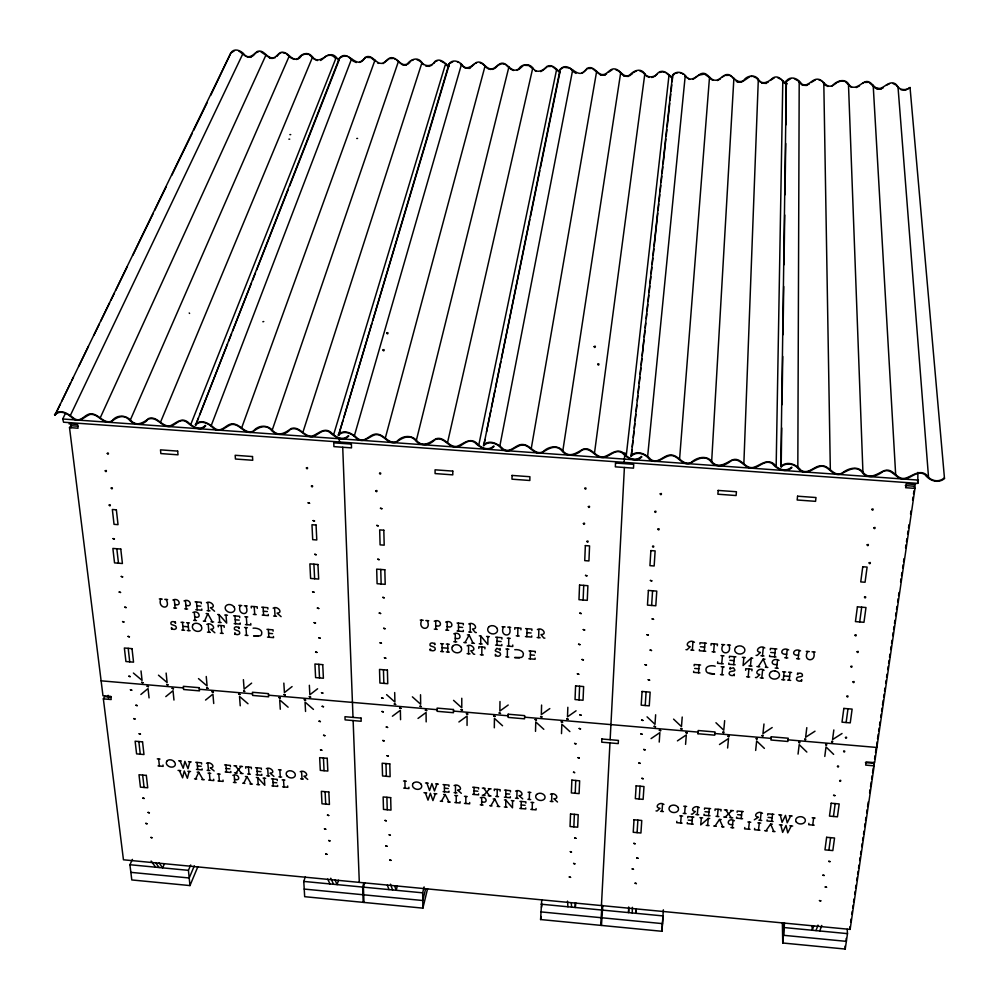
<?xml version="1.0" encoding="UTF-8"?>
<svg xmlns="http://www.w3.org/2000/svg" width="999" height="999" viewBox="0 0 999 999"><rect width="100%" height="100%" fill="white"/><g stroke="black" fill="none" stroke-linecap="round" stroke-linejoin="round"><path stroke-width="1.5" d="M461.775 698.264L461.775 707.791L453.546 700.349M463.311 630.344L463.311 631.493L457.08 630.993M463.311 624.912L463.311 623.551L457.067 623.039M465.821 803.496L465.834 796.453M467.057 725.436L467.082 716.021L458.903 721.977M468.568 653.758L468.593 645.928M469.667 802.522L469.667 803.845L464.435 803.371M470.192 632.055L470.204 624.113M474.001 794.455L474.038 787.362M797.826 467.619L799.2 81.531M478.808 648.326L478.821 646.753L484.915 647.265L484.902 648.826M478.571 793.843L478.558 794.867L472.664 794.342M478.596 788.985L478.608 787.774L472.689 787.237M480.706 643.868L480.756 635.976L479.295 635.851M481.805 654.845L481.855 647.015M481.643 804.944L481.693 797.889M487.912 636.563L487.837 644.555L480.756 635.976M494.318 727.796L494.43 718.381L502.547 725.749M495.392 655.981L495.417 654.345L495.904 655.506C497.552 657.18 501.91 655.856 500.212 653.221A2.398 1.961 13.1 0 0 498.888 652.322L495.904 651.298A1.798 1.474 13.1 0 1 495.254 650.386L496.84 648.314L500.112 649.725M494.318 790.596L494.33 789.173L500.149 789.697L500.124 791.121M496.978 645.217L497.077 637.325M497.14 796.54L497.24 789.435M500.112 650.087L500.137 648.538M499.987 701.51L499.862 711.051L508.216 705.019M501.823 644.467L501.798 645.616L495.566 645.104M501.898 639.06L501.91 637.712L495.654 637.2M503.583 626.81C498.726 636.8 513.636 638.349 509.24 627.272M780.843 466.408L786.338 80.882C790.958 75.262 798.426 78.734 801.585 83.879C808.016 87.974 811.625 78.671 817.731 79.171C823.688 79.321 825.811 89.011 832.604 85.452C836.787 80.657 845.604 77.66 849.138 84.952C854.133 90.734 860.077 84.341 864.684 81.918C871.665 79.208 873.276 89.51 879.769 88.524C885.251 87.125 890.409 79.346 896.415 84.653C898.725 90.647 906.455 90.659 910.039 87.512L944.492 478.496C938.086 484.14 929.307 480.556 924.849 474.525C916.682 469.518 910.651 479.595 902.746 478.983C895.229 478.396 891.595 467.52 882.954 471.54C876.96 476.373 866.558 479.77 861.563 471.565C855.019 464.897 846.965 471.253 840.584 474.138C831.967 476.86 828.933 465.109 820.691 466.308C813.586 467.495 806.892 475.974 799.437 470.017C795.579 464.011 786.7 461.738 781.181 466.858L780.843 466.408C787.249 460.439 796.303 464.36 800.986 470.279C808.965 475.149 814.56 464.91 822.327 465.734C829.907 466.046 833.441 477.047 841.957 473.214C848.051 468.119 858.74 465.034 863.835 473.301C870.316 479.87 878.096 473.139 884.44 470.579C893.181 467.632 896.165 479.42 904.345 478.421C911.65 477.047 918.843 468.706 926.473 474.825C930.069 480.944 938.723 482.817 944.192 478.046L944.492 478.496M781.181 466.858L781.717 427.984M782.055 404.67L782.729 356.468M783.029 334.702L783.716 286.501M784.015 264.735L784.715 214.985M785.002 194.78L785.714 143.469M785.976 124.813L786.338 80.882M507.305 656.955L507.417 649.113M505.756 797.327L505.869 790.221M505.719 807.117L505.831 800.074L504.445 799.937M508.641 646.166L508.766 638.261M512.762 645.017L512.737 646.503L507.18 646.041M510.352 796.715L510.327 797.739L504.408 797.202M510.427 791.857L510.452 790.634L504.52 790.109M514.772 629.308L514.81 627.709L520.979 628.209L520.941 629.807M776.173 466.083L782.804 80.707M512.599 800.686L512.475 807.816L505.831 800.074M517.732 635.926L517.882 627.959M516.858 798.338L517.007 791.233M521.141 808.528L521.291 801.473M526.86 636.675L527.035 628.721M525.736 807.916L525.711 808.953L519.805 808.416M525.849 803.096L525.874 801.897L519.955 801.36M530.269 658.865L530.457 651.023M531.743 635.913L531.718 637.075L525.437 636.563M531.88 630.469L531.905 629.108L525.611 628.596M529.295 799.45L529.47 792.344M535.114 658.116L535.089 659.265L528.858 658.741M535.252 652.759L535.289 651.41L529.045 650.898M532.192 809.527L532.367 802.472M535.514 731.368L535.764 721.94L543.818 729.32M538.648 637.637L538.848 629.67M536.101 808.553L536.063 809.877L530.806 809.402M541.595 705.057L541.321 714.597L549.825 708.566M628.683 906.967L628.533 912.599L628.808 909.565M541.046 904.195L663.086 915.921L661.925 931.293L540.596 919.542L541.758 899.687M551.61 801.473L551.835 794.367M632.23 912.961L632.404 907.329M561.5 733.616L561.838 724.175L569.867 731.58M567.844 707.292L567.494 716.845L576.073 710.801M743.855 463.773L758.316 79.47M624.113 462.35L624.937 452.909M636.088 909.09L635.913 913.311L636.313 908.753M573.851 826.86L574.363 814.347M575.224 793.268L575.749 780.469M579.045 699.912L579.607 686.226M583.129 600.024L583.728 585.377M601.435 905.569L609.964 742.881M610.139 739.71L624.4 467.495M600.661 925.361L601.972 905.456M601.46 925.436L602.772 905.531M711.663 461.488L733.89 78.234M637.087 832.654L637.886 820.129M639.235 799.013L640.059 786.201M645.229 705.506L646.103 691.808M651.635 605.456L652.572 590.771M655.644 714.772L654.994 724.337L647.052 716.857M661.925 931.293L663.361 909.827M659.215 742.082L659.877 732.617L651.073 738.598M662 811.45L662.512 804.32M682.217 717.032L681.48 726.61L673.576 719.13M679.57 459.203L709.527 77.01M676.822 821.328L676.71 822.664L682.067 823.151M692.319 650.162L692.944 642.17M685.564 744.367L686.313 734.902L677.422 740.871M680.656 823.026L681.218 815.946M693.706 671.228L693.606 672.364L699.962 672.889M694.13 665.834L694.243 664.497L700.611 665.009M684.627 813.486L685.202 806.355M699.462 649.575L699.362 650.736L705.756 651.261M699.899 644.105L700.012 642.732L706.43 643.256M698.513 672.777L699.163 664.897M687.324 822.602L687.237 823.638L693.256 824.175M687.724 817.769L687.824 816.558L693.855 817.095M704.307 651.136L704.969 643.144M697.926 733.741L698.189 730.519L715.009 731.955L714.722 735.177L697.926 733.716M691.895 824.05L692.482 816.97M711.026 645.229L711.163 643.631L717.469 644.143L717.319 645.741M697.302 814.635L697.901 807.504M713.636 651.885L714.322 643.88M701.348 817.769L700.724 824.937L708.266 818.393L709.69 818.518M704.058 814.21L703.958 815.246L710.014 815.783M704.482 809.327L704.595 808.104L710.651 808.653M717.707 661.825L717.569 663.311L723.264 663.786M723.164 644.617C717.519 654.869 732.742 656.043 728.958 645.079M721.753 663.661L722.464 655.719M707.629 825.474L708.266 818.393M708.641 815.659L709.278 808.528M721.977 674.7L722.677 666.82M714.997 810.476L715.122 809.04L721.078 809.577L720.941 811.013M728.87 663.086L728.758 664.248L735.152 664.772M729.37 657.654L729.495 656.306L735.901 656.83M724.662 720.641L723.776 730.232L715.946 722.739M730.007 669.03L730.144 667.457M717.444 816.445L718.106 809.315M733.703 664.647L734.452 656.705M734.178 675.724L734.327 674.075L733.703 675.162C731.792 676.523 727.597 674.575 729.57 672.152A2.448 1.998 3.5 0 1 731.006 671.465L734.153 670.928A1.836 1.498 3.4 0 0 734.914 670.129L733.516 667.794L730.044 668.656M727.622 748.014L728.521 738.536L719.48 744.517M743.868 657.467L743.094 665.509L751.223 658.066L752.734 658.191M745.629 670.304L745.778 668.718L752.06 669.243L751.897 670.816M647.589 456.918L685.227 75.787M732.317 827.734L733.004 820.641M748.139 676.872L748.925 668.98M750.436 666.008L751.223 658.066M736.625 817.145L736.513 818.181L742.582 818.73M737.112 812.262L737.237 811.051L743.318 811.588M741.208 818.606L741.932 811.463M744.767 827.509L744.63 828.845L750.024 829.332M762.449 655.881L763.273 647.864M761.787 678.009L762.599 670.117M755.669 750.436L756.655 740.958L764.397 748.401M748.601 829.195L749.337 822.115M769.68 655.294L769.555 656.455L775.998 656.98M770.254 649.812L770.404 648.438L776.86 648.963M763.985 724L762.961 733.591L772.19 727.534M754.682 828.408L754.545 829.744L759.939 830.231M774.537 656.867L775.399 648.851M758.516 830.107L759.277 823.014M630.881 455.731C637.15 449.55 646.091 454.046 650.886 459.577C658.703 464.46 663.885 454.233 671.415 455.02C679.008 455.307 682.767 466.171 691.208 462.45C697.065 456.993 707.479 454.632 712.612 462.525C718.993 468.931 726.485 462.599 732.554 459.79C741.221 456.98 744.492 468.531 752.647 467.594C759.677 466.058 766.533 457.929 774.013 463.986C777.734 469.742 786.225 472.165 791.595 467.182L791.92 467.619C785.639 473.476 776.985 469.318 772.402 463.686C764.41 458.666 758.79 468.718 751.123 468.156C743.593 467.607 739.735 456.843 731.181 460.751C725.411 465.946 715.296 468.631 710.252 460.801C703.833 454.308 696.041 460.239 689.934 463.386C681.38 465.984 678.071 454.458 669.854 455.594C663.024 456.93 656.668 465.209 649.362 459.315C645.391 453.671 636.65 450.836 631.243 456.181L672.527 75.137C676.46 70.042 684.09 72.315 686.788 77.485C691.995 82.005 696.628 75.849 700.961 73.689C707.479 71.254 709.415 79.982 715.109 80.282C720.866 80.557 723.838 72.115 730.119 75.15C734.115 77.86 738.061 84.328 743.706 80.357C747.289 75.087 755.931 74.051 759.015 80.395C763.323 85.427 769.455 81.169 773.076 77.785C779.42 74.376 782.342 82.093 787.237 83.841M631.243 456.181L631.917 449.987M632.255 446.89L632.941 440.696M633.279 437.612L633.953 431.418M634.29 428.321L634.79 423.676M635.127 420.591L635.801 414.398M636.138 411.301L636.825 405.119M637.325 400.474L637.837 395.829M638.174 392.732L638.848 386.551M639.185 383.454L639.86 377.26M640.197 374.163L640.871 367.982M641.208 364.885L641.882 358.691M642.22 355.607L643.918 340.122M644.255 337.038L644.929 330.844M645.267 327.747L645.766 323.102M646.278 318.469L646.79 313.823M647.127 310.726L647.802 304.545M648.139 301.448L648.813 295.254M649.15 292.158L649.825 285.976M650.162 282.879L650.836 276.686M651.173 273.589L651.847 267.407M652.185 264.31L652.871 258.117M653.209 255.032L653.883 248.838M654.22 245.742L657.767 213.249M658.104 210.152L658.778 203.971M659.115 200.874L659.79 194.68M660.127 191.583L660.801 185.402M661.138 182.305L661.813 176.111M662.15 173.014L662.837 166.833M663.174 163.736L665.871 138.973M666.208 135.889L666.882 129.695M667.22 126.598L669.755 103.397M670.092 100.3L670.766 94.106M671.103 91.009L671.778 84.828M672.127 81.731L672.802 75.537L674.612 73.938M760.301 820.329L761.076 813.186M776.673 668.181L777.534 660.227M767.132 819.904L767.02 820.941L773.101 821.49M767.669 815.022L767.806 813.798L773.913 814.347M783.266 679.77L784.14 671.877M786.275 657.817L787.162 649.8M626.286 455.407L669.03 74.962M771.727 821.365L772.527 814.222M789.185 680.257L790.084 672.364M798.126 658.791L799.05 650.761M797.489 674.587L797.664 673.014M801.535 681.293L801.735 679.645L801.073 680.731C799.163 682.105 794.917 680.132 796.977 677.709A2.473 1.998 1 0 1 798.438 677.035L801.635 676.498A1.848 1.511 0.9 0 0 802.409 675.686C803.184 673.064 798.75 672.302 797.527 674.213M807.779 651.473C801.797 661.825 817.157 662.874 813.623 651.947M798.051 754.108L799.188 744.617L806.855 752.072M806.805 727.647L805.644 737.25L815.009 731.193M847.202 929.257L847.489 933.628L845.229 949.05L782.741 942.994L784.527 922.951M808.89 823.351L808.715 824.699L814.173 825.186M812.724 825.062L813.636 817.906M824.787 756.43L826.011 746.927L833.653 754.382M575.874 902.959L575.274 907.492L574.999 903.246M833.828 729.944L832.567 739.56L842.032 733.503M594.492 453.134L644.842 73.751M828.895 850.236L830.594 837.661M833.453 816.458L835.189 803.583M846.128 722.527L847.989 708.766M859.702 621.952L861.7 607.18M850.624 922.102L851.086 919.005M851.76 914.41L852.209 911.3M852.659 908.241L853.121 905.131M853.558 902.085L854.02 898.963M854.694 894.392L855.156 891.258M855.594 888.223L856.056 885.089M856.73 880.531L857.192 877.384M857.629 874.375L858.091 871.228M858.541 868.206L859.003 865.059M859.664 860.514L860.139 857.354M860.576 854.345L861.038 851.185M861.7 846.653L862.174 843.481M862.612 840.496L863.074 837.312M863.523 834.227L863.985 831.143M864.647 826.635L865.109 823.438M865.546 820.479L866.021 817.282M866.682 812.774L867.144 809.565M867.582 806.618L868.268 801.997M869.617 792.756L870.092 789.535M870.529 786.6L871.203 781.98M871.652 778.895L872.127 775.661M872.564 772.739L873.238 768.119M873.688 765.034L874.137 761.962M874.6 758.878L875.074 755.594M875.524 752.559L876.185 748.001M877.085 741.895L876.885 747.464L788.061 739.822M877.534 738.86L878.221 734.19M878.67 731.156L879.12 728.034M879.57 724.999L880.032 721.877M880.706 717.307L881.155 714.173M881.605 711.138L882.067 708.016M882.504 704.982L883.191 700.311M883.64 697.277L884.103 694.155M884.54 691.121L885.002 687.999M885.676 683.428L886.138 680.294M886.575 677.26L887.037 674.138M887.711 669.567L888.173 666.433M888.611 663.411L889.073 660.277M889.522 657.242L889.984 654.108M890.646 649.55L891.108 646.415M891.558 643.381L892.02 640.247M892.681 635.689L893.143 632.554M893.593 629.532L894.055 626.385M894.492 623.364L894.954 620.229M895.628 615.671L896.091 612.524M896.528 609.515L896.99 606.368M897.664 601.81L898.126 598.663M898.563 595.654L899.025 592.507M900.599 581.793L901.061 578.646M901.51 575.636L901.972 572.489M902.634 567.932L903.096 564.785M903.546 561.775L904.008 558.628M905.569 547.914L906.043 544.767M906.493 541.683L906.942 538.611M907.604 534.053L908.066 530.906M908.516 527.884L908.978 524.75M910.551 513.998L911.013 510.889M912.599 500.112L913.049 497.027M913.498 493.943L913.96 490.846M914.41 487.762L914.859 484.677M111.301 697.177L104.633 696.578L103.359 698.863L123.451 859.789L850.124 929.395L874.187 765.846L873.938 763.336L865.409 762.612M905.294 485.576L914.634 486.238L914.984 488.386L874.649 762.649L866.145 761.912L865.683 765.109L874.187 765.846M562.812 450.886L620.716 72.527M541.52 907.367L541.995 904.357M540.596 919.542L541.058 916.52M531.231 448.638L596.653 71.316M499.775 446.391L572.652 70.105M65.422 413.399L62.737 418.993L63.561 422.215L917.794 483.379L917.894 472.377M672.502 77.785C668.481 74.725 663.948 68.544 658.216 72.665C655.007 77.797 647.002 78.671 644.055 72.765C639.685 67.657 633.091 71.191 629.532 75.175C623.364 78.347 620.729 70.367 615.684 69.106C609.565 67.183 607.242 76.061 601.236 74.438C596.266 72.79 593.206 65.085 586.925 68.419C577.572 83.404 569.655 58.729 560.102 69.468L483.716 445.666L484.965 439.56M486.525 431.918L490.884 410.527M491.508 407.48L494.942 390.671M495.554 387.612L500.861 361.65M501.486 358.591L529.845 219.58M530.469 216.521L539.822 170.692M540.447 167.632L560.077 71.391M478.808 444.905L556.655 69.293M447.515 442.669L532.754 68.094M305.244 877.035L303.771 881.418L304.67 896.69L422.889 908.141L427.572 888.785M425.674 888.623L422.777 900.511L304.22 889.073M422.889 908.141L422.664 892.831L424.113 886.912M416.333 440.447L508.916 66.896M189.835 761.787L188.024 768.693L184.902 761.35L183.217 768.256L180.007 760.901M189.186 771.415L187.375 778.271L184.278 770.966L182.592 777.834L179.395 770.529M397.365 885.863L396.191 890.284L394.642 885.963M385.264 438.236L485.152 65.697M354.295 436.039L461.438 64.498M363.911 882.654L362.637 887.062L363.199 902.359M364.697 882.729L363.424 887.137L363.973 902.434M338.112 434.877C344.081 428.334 352.909 433.891 357.867 438.673C365.372 443.606 369.73 433.404 376.81 434.103C384.428 434.365 388.599 444.955 396.915 441.458C402.247 435.289 412.262 434.353 417.42 441.496C423.576 447.564 430.569 442.045 436.088 438.723C444.642 436.163 448.401 447.265 456.518 446.453C462.999 444.592 469.23 436.913 476.411 442.819C480.332 447.877 488.611 451.348 493.731 445.966L494.118 446.403C488.111 452.634 479.62 447.402 474.825 442.52C467.157 437.462 462.35 447.465 455.157 447.015C447.577 446.516 443.331 436.001 434.915 439.685C429.657 445.579 419.955 446.878 414.885 439.772C408.678 433.641 401.361 438.723 395.841 442.382C387.375 444.742 383.579 433.678 375.412 434.665C369.106 436.326 363.399 444.18 356.356 438.411C352.235 433.479 343.656 429.595 338.536 435.327L449.038 63.874C452.784 58.529 460.289 61.451 463.111 66.184C468.181 70.604 472.515 64.773 476.511 62.4C482.942 60.102 485.177 68.619 490.884 68.931C496.391 69.193 498.851 60.752 504.957 63.824C509.09 66.271 513.111 72.939 518.656 68.993C521.94 63.349 530.369 63.124 533.528 69.018C537.737 73.814 543.643 70.092 546.915 66.409C552.597 63.449 556.143 69.605 560.214 72.103M338.536 435.327L342.982 420.417M343.868 417.445L371.903 323.564M372.802 320.579L448.888 65.747M333.666 434.565L445.629 63.699M338.486 880.219L337.125 884.615L334.927 879.782M302.872 432.367L422.015 62.512M272.19 430.182L398.476 61.314M813.71 926.11L812.237 930.244L812.05 925.586M816.008 930.606L817.994 925.099M241.608 428.009L374.987 60.14M436.975 784.028L434.465 790.958L431.905 783.566L429.533 790.521L426.885 783.116M435.427 793.706L432.929 800.586L430.382 793.243L428.009 800.149L425.362 792.794M819.767 930.968L821.802 925.461M211.126 425.836L351.561 58.953M449.275 66.483C445.104 63.711 440.547 57.293 434.902 61.426C431.993 66.896 424.163 67.008 421.166 61.538C416.895 56.681 410.477 59.653 407.292 63.936C401.198 67.008 398.351 59.091 393.256 57.93C387.325 55.956 385.552 64.898 379.732 63.224C374.7 61.701 371.453 54.033 365.259 57.268C356.78 72.153 348.164 47.615 339.31 58.329L195.629 425.137L198.476 417.907M199.613 415.01L227.51 344.043M228.646 341.146L231.493 333.903M232.63 331.006L251.411 283.216M252.547 280.319L255.394 273.077M256.531 270.18L288.399 189.073M289.548 186.176L339.061 60.177M190.809 424.388L335.939 58.167M160.502 422.227L312.612 56.993M132.43 859.39L129.92 864.722L131.793 879.944L189.972 885.576L197.864 866.682M194.305 865.871L189.198 877.984L130.857 872.352M189.972 885.576L188.424 870.341L190.697 864.972M130.295 420.079L289.348 55.819M164.41 863.848L162.637 867.856L159.091 862.936M204.47 621.191L207.817 613.698L206.131 613.561M100.187 417.932L266.146 54.645M195.604 778.933L198.739 772.277L197.14 772.14M70.192 415.796L242.994 53.471M54.508 414.685C60.102 407.817 68.956 414.335 74.001 418.419C81.281 423.414 84.79 413.249 91.458 413.836C99.101 414.086 103.621 424.4 111.838 421.116C116.571 414.285 126.361 414.722 131.481 421.116C137.437 426.835 144.018 422.152 148.951 418.331C157.417 415.984 161.601 426.673 169.705 425.974C175.637 423.763 181.269 416.583 188.199 422.327C192.245 426.698 200.449 431.156 205.27 425.424L205.719 425.861C200.025 432.417 191.558 426.198 186.638 422.028C179.221 416.933 175.237 426.873 168.481 426.548C160.876 426.086 156.281 415.809 147.977 419.28C143.294 425.849 133.841 425.774 128.809 419.405C122.802 413.648 115.872 417.857 110.951 422.04C102.56 424.188 98.352 413.549 90.21 414.398C84.44 416.408 79.333 423.801 72.515 418.169C68.307 413.898 59.753 409.041 54.97 415.122L230.894 52.872C234.415 47.303 241.87 50.862 244.792 55.145C249.725 59.465 253.783 53.971 257.43 51.386C263.811 49.226 266.308 57.53 272.028 57.867C277.123 58.329 278.509 50.524 284.041 52.435C289.173 53.559 292.12 61.439 298.164 58.429C301.161 53.983 307.505 51.299 311.725 56.019C321.091 68.993 328.758 44.131 338.649 60.464M54.97 415.122L60.44 403.896M61.801 401.099L70.679 382.867M72.053 380.057L73.414 377.247M78.884 366.034L88.449 346.391M93.906 335.177L99.376 323.951M100.749 321.154L109.628 302.909M110.989 300.112L114.41 293.094M115.772 290.297L127.385 266.446M132.855 255.232L153.346 213.149M154.708 210.339L166.321 186.501M171.791 175.275L192.283 133.204M193.656 130.394L207.317 102.348M210.727 95.33L230.894 52.872M243.731 783.303L247.003 776.648L245.404 776.498M790.733 815.858L787.212 822.839L785.501 815.384L782.08 822.377L780.244 814.909M791.258 825.911L787.736 832.854L786.038 825.449L782.629 832.379L780.793 824.974M464.997 642.582L469.155 635.039L467.42 634.902M441.383 801.273L445.242 794.592L443.606 794.442M192.969 624.887L192.595 625.536A4.695 3.709 23.8 0 0 193.369 629.308A4.92 3.884 23.8 0 0 197.427 631.368A4.895 3.871 23.8 0 0 201.161 629.957A4.72 3.734 23.8 0 0 201.274 626.248L200.774 625.536M490.834 805.768L494.842 799.088L493.194 798.938M166.908 761.213L166.558 761.787A4.471 3.372 21.8 0 0 166.521 763.873A4.458 3.359 21.8 0 0 167.333 765.209A4.645 3.496 21.8 0 0 174.725 765.883A4.458 3.359 21.8 0 0 175.287 763.948A4.471 3.372 21.8 0 0 174.788 762.524L174.313 761.875M758.278 666.658L763.186 659.053L764.984 659.203M715.009 826.148L719.517 819.417L721.203 819.58M765.958 830.781L770.616 824.05L772.314 824.2M452.297 646.927L452.734 646.291M488.573 627.285L488.111 627.934A4.758 3.934 13.5 0 0 488.523 631.805A4.97 4.096 13.5 0 0 496.64 632.467A4.77 3.934 13.5 0 0 497.14 628.683L496.69 627.946M413.274 783.403L412.862 783.978A4.495 3.496 14.7 0 0 412.637 786.076A4.483 3.472 14.7 0 0 413.349 787.424A4.67 3.621 14.7 0 0 420.954 788.111A4.483 3.484 14.7 0 0 421.328 784.739L420.891 784.078M253.684 55.282L255.756 52.847L258.641 51.661M103.359 698.863L111.176 699.537L110.802 696.403L102.972 695.716L69.505 427.609L70.979 425.699L78.084 426.211M276.848 56.456L278.946 54.008M301.411 55.907L299.275 58.342M324.026 57.942L320.654 60.477M340.322 57.867L339.31 58.329M235.889 772.939L241.159 766.408M363.012 59.903L359.578 62.45M770.504 672.452L769.967 673.101A4.87 3.971 1.9 0 0 769.405 674.637A4.858 3.959 1.9 0 0 770.029 676.947A5.057 4.121 1.9 0 0 773.975 679.045A5.082 4.133 1.9 0 0 778.333 677.634A4.845 3.946 1.9 0 0 779.245 676.261A4.87 3.959 1.9 0 0 779.208 673.863L778.82 673.139A5.07 4.121 1.9 0 0 774.849 671.016M670.004 806.518L669.517 807.105A4.57 3.559 6.3 0 0 669.705 810.576A4.758 3.709 6.3 0 0 673.476 812.512A4.783 3.721 6.3 0 0 677.522 811.275A4.57 3.559 6.3 0 0 678.221 807.891L677.834 807.229M409.977 62.275L407.48 64.423M433.554 63.461L435.139 61.876M195.192 424.7C200.974 417.982 209.802 424.038 214.81 428.459C222.203 433.429 226.136 423.239 233.004 423.888C240.634 424.138 244.98 434.59 253.247 431.206C258.291 424.7 268.169 424.463 273.314 431.218C279.37 437.125 286.151 432.018 291.383 428.446C299.887 425.999 303.871 436.888 311.975 436.138C318.182 434.09 324.113 426.66 331.168 432.492C335.152 437.2 343.369 441.171 348.364 435.614L348.776 436.051C342.907 442.457 334.453 436.713 329.583 432.192C322.053 427.11 317.645 437.087 310.677 436.7C303.097 436.226 298.664 425.824 290.309 429.408C285.327 435.639 275.774 436.238 270.717 429.508C264.61 423.564 257.492 428.209 252.272 432.13C243.843 434.39 239.835 423.539 231.681 424.45C225.649 426.286 220.242 433.916 213.311 428.209C209.141 423.613 200.599 419.23 195.629 425.137M544.405 69.056L547.09 66.896M483.666 795.329L489.722 788.773M584.353 71.079L587.087 68.919M608.379 72.29L612.225 69.73M631.63 74.376L632.467 73.501M657.467 73.851L654.832 76.324M697.926 75.887L693.081 79.321M744.879 80.095L749.837 76.648M770.217 80.457L774.325 77.885M725.137 817.157L731.967 810.576M786.588 81.281L790.733 78.709M811.151 82.517L815.321 79.945M231.868 52.398L234.453 50.724M836.712 82.892L831.568 86.339M483.329 445.217C489.448 438.848 498.314 443.893 503.209 449.038C510.851 453.958 515.621 443.731 522.927 444.48C530.531 444.755 534.502 455.482 542.882 451.873C548.488 446.053 558.678 444.418 563.823 451.923C570.092 458.166 577.322 452.235 583.129 449.175C591.733 446.478 595.254 457.804 603.396 456.943C610.152 455.244 616.683 447.34 624.013 453.321C627.834 458.716 636.201 461.675 641.458 456.481L641.82 456.93C635.664 462.987 627.11 458.266 622.402 453.022C614.585 447.977 609.378 458.004 601.947 457.505C594.393 456.98 590.334 446.341 581.855 450.137C576.336 455.681 566.445 457.667 561.388 450.199C555.069 443.881 547.527 449.4 541.708 452.797C533.204 455.282 529.645 443.993 521.453 445.042C514.885 446.541 508.853 454.62 501.685 448.776C497.627 443.494 488.986 440.122 483.716 445.666M910.039 87.512L905.706 90.085L901.073 89.848M324.712 57.08L326.423 55.794M363.723 59.041L365.459 57.755M474.637 63.861L470.429 67.607L464.985 67.782M140.871 694.48L148.039 688.548L149.063 697.889M495.104 68.244L498.401 65.06L501.498 63.886M165.784 696.628L173.027 690.696L173.963 700.049M518.881 69.443L523.201 65.697M543.618 69.93L540.684 71.616M205.544 700.074L212.924 694.13L213.724 703.496M251.636 683.129L244.106 689.135L243.394 679.657M583.541 71.94L581.63 73.239M292.083 686.575L284.415 692.594L283.841 683.104M633.304 72.64L636.351 70.941M317.595 688.761L309.852 694.767L309.353 685.277M392.395 716.233L400.362 710.277L400.562 719.68M722.252 77.123L724.287 75.824M720.504 78.859L717.357 80.557M418.007 718.443L426.061 712.487L426.173 721.89M859.515 85.889L856.218 87.575M886.175 85.377L889.522 83.679M252.909 55.994L250.037 57.168L246.765 56.731M302.197 55.182L305.132 54.008L308.441 54.446M341.121 57.143L344.093 55.969M388.936 58.941L382.992 63.624M411.551 60.689L413.499 59.728M431.019 65.609L431.968 65.047M563.086 67.707L560.102 69.468M605.619 74.45L606.63 73.876M629.682 75.662L630.706 75.1M698.888 75.162L704.482 74.088L709.215 77.373M742.831 81.394L743.893 80.819M768.318 82.055L764.959 83.242L761.55 82.792M809.215 84.128L805.818 85.302L802.397 84.853M837.736 82.155L841.17 80.969L844.605 81.419M862.449 83.404L863.561 82.83M882.092 88.436L883.216 87.862M279.845 53.447L280.819 53.047M275.175 57.73L269.88 57.905L260.826 51.773M298.376 58.904L296.366 59.515M436.088 61.314L437.112 60.914M452.922 61.713L449.038 63.874M475.599 63.299L476.635 62.9M494.143 68.806L492.007 69.418M516.858 70.405L517.907 70.005M659.452 72.552L661.675 71.94M653.808 76.886L651.585 77.497M675.649 73.377L677.884 72.752M327.41 55.395L330.669 55.295M366.458 57.355L370.841 57.58L375.587 61.439M389.947 58.541L393.231 58.441M406.468 64.823L403.184 64.923M430.007 66.009L425.599 65.784M524.25 65.297L528.708 65.522L532.467 68.456M548.151 66.508L551.51 66.396M564.148 67.308L569.692 68.032L574.05 72.24M588.149 68.519L591.533 68.407M604.545 74.838L601.161 74.95M628.596 76.061L624.1 75.837M725.411 75.424L728.858 75.312M741.708 81.781L738.261 81.881M864.722 82.43L868.243 82.33M880.931 88.836L875.286 88.087L869.355 82.667M258.379 636.288L253.634 635.976L260.065 635.851A4.583 3.659 21.9 0 0 261.626 634.253C263.149 629.432 256.643 627.709 253.084 628.184M519.505 657.879L514.61 657.554L521.291 657.442A4.62 3.784 12.2 0 0 523.051 655.844C525.124 650.998 518.281 649.15 514.76 649.712M750.986 76.436L752.147 76.399M247.839 57.143L250.949 57.305M269.58 58.242L272.677 58.404M403.084 65.01L406.181 65.16M426.361 66.184L429.47 66.346M465.209 68.157L469.867 68.394M600.524 75L605.194 75.237M623.851 76.186L628.521 76.424M737.1 81.918L741.745 82.155M761.875 83.179L766.533 83.416M802.147 85.215L806.792 85.452M876.485 88.973L881.13 89.211M62.737 418.993L918.443 480.107M69.043 423.851L77.597 424.463L78.047 428.221L69.505 427.609M915.559 484.527L906.18 483.853L905.631 487.712L914.984 488.386M159.34 598.913L162.225 599.138M164.773 599.35L167.607 599.575M172.914 600.012C179.146 596.99 182.33 607.03 174.763 604.407M184.028 600.911C190.272 597.889 193.419 607.941 185.851 605.307M195.105 601.81L201.174 602.297L201.298 603.646M206.443 602.722C210.589 600.024 217.133 607.592 210.452 607.704L214.56 611.226M238.873 605.357L241.77 605.594M244.355 605.794L247.215 606.031M261.701 607.205L267.807 607.704L267.894 609.053M273.114 608.129C277.372 605.394 283.778 613.049 277.048 613.124L281.106 616.645M420.254 620.054L423.214 620.304M425.849 620.516L428.758 620.754M434.228 621.191C441.009 618.144 443.269 628.383 435.726 625.624M445.666 622.115C452.472 619.068 454.682 629.32 447.152 626.548M468.743 623.988C473.339 621.166 479.32 629.083 472.44 629.02L475.312 632.479L476.373 632.567M502.11 626.698L505.107 626.935M507.754 627.147L510.701 627.384M537.375 629.557C542.095 626.698 547.914 634.702 540.996 634.59L543.806 638.061L544.88 638.149M694.455 642.282C689.947 638.611 683.304 645.816 690.272 646.728L687.062 649.737L685.976 649.65M721.665 644.492L724.675 644.73M727.384 644.954L730.456 645.204M764.797 647.989C760.376 644.305 753.446 651.473 760.476 652.434L757.167 655.444L756.068 655.356M788.686 649.924C781.892 646.241 778.258 655.257 786.688 654.158M800.574 650.886C793.793 647.202 790.097 656.218 798.538 655.119M806.268 651.348L809.302 651.598M812.05 651.823L815.147 652.072M196.828 605.819L200.836 606.143M263.349 611.226L267.37 611.55M458.491 627.085L462.599 627.422M526.948 632.654L531.106 632.991M700.424 646.753L704.645 647.09M770.716 652.459L774.974 652.809M173.689 607.892L176.523 608.129M184.765 608.791L187.612 609.028M195.816 609.702L201.873 610.189L201.773 609.04M207.13 610.614L209.977 610.851M253.321 614.373L256.181 614.61M262.225 615.109L268.331 615.609L268.256 614.46M273.626 616.033L276.498 616.271M434.303 629.133L437.225 629.37M445.704 630.057L448.626 630.307M468.718 631.942L471.653 632.18M516.271 635.801L519.218 636.038M537.162 637.512L540.122 637.762M690.809 650.037L693.818 650.287M712.112 651.76L715.122 652.01M760.938 655.756L763.96 656.006M784.752 657.692L787.799 657.941M796.603 658.666L799.637 658.903M192.919 612.474C199.163 609.477 202.26 619.48 194.718 616.845M217.67 614.485L219.093 614.61L226.661 623.114L226.036 615.172M224.738 615.072L227.46 615.284M233.566 615.796L239.635 616.296L239.735 617.632M244.867 616.708L247.727 616.945M453.821 633.791C460.614 630.756 462.799 640.946 455.294 638.186M486.563 636.45L489.373 636.675M507.292 638.149L510.239 638.386M720.966 655.594L723.975 655.844M742.357 657.342L745.242 657.579M779.045 660.351C772.277 656.68 768.693 665.634 777.072 664.547M235.24 619.792L239.248 620.117M497.027 641.221L501.148 641.558M729.857 660.289L734.078 660.639M193.631 620.317L196.466 620.541M203.334 621.103L205.682 621.291M210.976 621.728L213.649 621.94M218.306 622.327L221.154 622.564M234.178 623.638L240.235 624.138L240.147 623.001M245.454 624.55L250.849 624.999L250.749 623.526M453.833 641.67L456.755 641.92M463.823 642.482L466.258 642.682M471.69 643.131L474.45 643.356M479.245 643.756L482.167 643.993M748.925 665.896L751.935 666.133M756.88 666.545L759.727 666.77M765.346 667.232L767.856 667.444M775.162 668.056L778.184 668.306M181.044 622.265L183.853 622.489M186.588 622.714L189.423 622.951M244.53 627.484L247.365 627.722M440.609 643.618L443.506 643.856M446.316 644.08L449.238 644.33M505.956 648.988L508.878 649.225M715.184 666.208C711.812 665.009 704.52 665.784 706.131 670.953A4.695 3.846 4.3 0 0 707.742 672.851L714.497 674.088L709.502 673.588M721.191 666.695L724.188 666.945M782.629 671.753L785.651 672.002M788.573 672.24L791.583 672.489M206.805 624.387C210.901 621.715 217.42 629.195 210.789 629.308L214.86 632.779M266.958 629.345L273.039 629.845L273.114 631.168M467.132 645.804C471.665 643.019 477.634 650.836 470.804 650.761L473.651 654.183L474.712 654.27M764.11 670.242C759.74 666.595 752.846 673.663 759.814 674.612L756.543 677.572L755.456 677.484M268.594 633.304L272.59 633.641M530.369 654.894L534.477 655.232M694.655 668.443L698.838 668.793M182.817 626.348L188.374 626.81M442.082 647.739L447.802 648.201M783.691 675.911L789.622 676.398M181.781 630.032L184.59 630.269M187.312 630.494L190.135 630.719M207.48 632.167L210.314 632.404M220.354 633.229L223.189 633.453M245.105 635.264L247.939 635.501M267.482 637.125L273.539 637.637L273.464 636.5M440.671 651.448L443.556 651.685M446.366 651.91L449.263 652.147M467.12 653.646L470.029 653.883M480.357 654.72L483.279 654.969M505.831 656.83L508.753 657.067M720.491 674.587L723.476 674.824M746.628 676.748L749.637 676.997M760.276 677.884L763.286 678.134M781.755 679.645L784.777 679.894M787.674 680.132L790.684 680.381M101.111 680.831L183.466 687.899M199.35 689.248L252.522 693.83M268.531 695.192L437.137 709.69M453.471 711.076L508.141 715.796M524.612 717.182L698.051 732.105M714.872 733.528L771.116 738.386M157.293 758.853L159.977 759.09M178.671 760.788L181.343 761.026M188.499 761.663L191.196 761.912M195.779 762.324L201.511 762.836L201.623 764.048M206.481 763.286C210.265 760.826 216.608 767.756 210.277 767.781L214.148 770.978M224.588 764.922L230.344 765.434L230.444 766.645M233.966 765.758L236.663 766.008M239.797 766.283L242.507 766.533M255.557 767.707L261.326 768.219L261.413 769.43M266.346 768.668C270.205 766.183 276.448 773.189 270.067 773.176L273.913 776.373M278.471 769.754L281.181 770.004M300.237 771.727C304.158 769.218 310.327 776.273 303.921 776.235L307.742 779.432M403.534 781.006L406.293 781.255M425.499 782.991L428.246 783.241M435.601 783.903L438.374 784.153M443.081 784.577L448.976 785.102L448.976 786.325M454.083 785.564C458.266 783.004 464.123 790.234 457.604 790.097L461.326 793.318M482.33 788.111L485.102 788.361M488.324 788.648L491.108 788.898M515.609 791.108C519.892 788.523 525.611 795.816 519.043 795.641L522.739 798.863M528.071 792.219L530.856 792.469M550.437 794.242C554.782 791.645 560.427 798.975 553.846 798.775L557.504 802.01M663.935 804.445C659.777 801.011 653.458 807.504 660.039 808.366L657.055 811.001L656.031 810.913M683.791 806.23L686.625 806.48M699.325 807.629C695.229 804.207 688.761 810.664 695.366 811.55L692.332 814.185L691.308 814.098M724.387 809.889L727.247 810.152M730.556 810.439L733.403 810.701M762.512 813.323C758.478 809.889 751.772 816.308 758.428 817.232L754.27 819.792M778.795 814.784L781.668 815.047M789.31 815.733L792.17 815.983M812.199 817.781L815.084 818.044M197.402 765.921L201.186 766.27M226.186 768.518L229.982 768.868M257.118 771.315L260.926 771.653M444.443 788.199L448.326 788.548M474.013 790.871L477.909 791.22M505.806 793.743L509.715 794.093M704.969 811.7L708.965 812.062M737.562 814.635L741.57 814.997M768.106 817.394L772.127 817.756M158.054 765.896L163.137 766.358L162.987 765.034M196.441 769.38L202.16 769.892L202.073 768.868M207.13 770.341L209.827 770.579M225.187 771.977L230.919 772.489L230.844 771.465M234.54 772.814L237.238 773.064M240.359 773.338L243.069 773.588M247.665 774L250.374 774.237M256.081 774.762L261.838 775.286L261.763 774.262M266.833 775.736L269.543 775.986M278.933 776.822L281.643 777.06M300.637 778.795L303.359 779.033M403.683 788.099L408.903 788.561L408.878 787.237M443.131 791.67L449.001 792.195L449.001 791.171M454.108 792.657L456.88 792.906M482.28 795.204L485.039 795.454M488.261 795.753L491.033 796.003M495.766 796.415L498.551 796.665M515.472 798.201L518.256 798.463M527.909 799.325L530.681 799.575M550.212 801.348L553.009 801.598M660.576 811.325L663.411 811.575M683.216 813.361L686.051 813.611M695.878 814.51L698.713 814.772M716.008 816.32L718.855 816.583M723.701 817.02L726.56 817.282M729.857 817.582L732.692 817.844M758.878 820.204L761.738 820.466M178.059 770.404L180.732 770.654M187.862 771.29L190.547 771.54M208.054 773.114L210.752 773.351M217.42 773.963L220.117 774.2M232.854 775.374C238.773 772.652 241.633 781.817 234.515 779.295M256.356 777.484L257.705 777.609L264.797 785.301L264.285 778.209M263.062 778.096L265.647 778.321M271.441 778.858L277.198 779.382L277.285 780.581M282.168 779.819L284.877 780.069M423.988 792.669L426.735 792.919M434.066 793.581L436.825 793.83M454.82 795.454L457.579 795.704M464.448 796.328L467.207 796.578M480.307 797.764C486.725 795.029 488.736 804.357 481.668 801.722M511.338 800.561L513.998 800.811M530.981 802.347L533.766 802.597M679.795 815.821L682.629 816.071M699.924 817.644L702.647 817.881M734.44 820.766C728.146 816.832 725.199 825.911 732.629 824.487M747.914 821.977L750.773 822.239M757.854 822.876L760.714 823.139M779.357 824.837L782.217 825.099M789.834 825.786L792.694 826.048M272.977 782.442L276.773 782.791M521.216 804.969L525.124 805.319M688.224 820.117L692.195 820.479M194.53 778.833L196.753 779.033M201.748 779.482L204.271 779.72M208.691 780.119L213.774 780.581L213.661 779.257M218.032 780.968L223.127 781.43L223.014 780.107M233.429 782.379L236.126 782.617M242.645 783.204L244.88 783.403M249.9 783.865L252.447 784.09M256.868 784.502L259.565 784.739M271.915 785.876L277.672 786.4L277.597 785.376M282.617 786.837L287.749 787.299L287.662 785.988M440.272 801.173L442.569 801.385M447.689 801.847L450.287 802.085M454.832 802.497L460.064 802.971L460.064 801.648M480.257 804.819L483.029 805.069M489.722 805.669L492.02 805.881M497.177 806.343L499.787 806.58M504.333 806.992L507.105 807.242M706.206 825.349L709.053 825.599M713.698 826.023L716.37 826.273M721.653 826.747L724.013 826.96M730.893 827.597L733.728 827.859M764.635 830.656L767.319 830.906M772.639 831.38L775.012 831.605M129.92 864.722L188.424 870.341M303.771 881.418L422.664 892.831M784.627 927.596L847.489 933.628M540.821 911.887L662.499 923.625M662.824 71.903L665.072 72.39M502.622 63.849L504.857 64.323M490.896 69.455C485.976 69.53 484.503 63.586 479.97 62.8M345.179 55.932L347.402 56.406M282.942 52.797L285.152 53.272M356.318 62.55L353.122 61.064L348.476 56.906M317.407 60.577L314.198 59.103L309.515 54.945M294.168 59.403L290.959 57.917L286.238 53.771M513.523 70.504L510.364 69.018M440.422 60.814L444.53 63.112M416.795 59.615L419.992 61.114L423.526 64.623M615.621 69.618L618.756 71.129L623.051 75.325M680.169 72.865L681.281 73.202M689.66 79.421L684.914 76.149M639.76 70.842L642.894 72.34L645.304 75.062M648.201 77.048L649.313 77.385M818.818 79.845L819.929 80.182M826.972 86.101L828.071 86.438M794.217 78.609L798.151 80.944M777.796 77.785L780.906 79.296M753.296 76.548L756.405 78.059L760.514 82.28M893.056 83.579L896.128 85.102M238.773 50.937L245.679 56.244M331.768 55.619L332.854 56.119M377.547 62.912L378.621 63.412M394.343 58.766L395.417 59.266M402.085 64.598L396.428 59.928M457.342 61.938L458.416 62.438M552.622 66.733L560.102 72.59M535.164 70.879L536.226 71.391M600.062 74.613L592.644 68.744M575.037 72.902L576.086 73.402M672.364 78.272L666.121 72.89M729.969 75.649L731.006 76.161M736.113 81.044L737.162 81.556M711.775 79.82L712.824 80.32M850.574 86.838L851.61 87.35M171.541 628.296C172.964 630.481 178.034 629.333 175.936 626.46A2.385 1.873 24.4 0 0 174.575 625.574L171.603 624.562A1.786 1.411 24.5 0 1 170.891 623.663C170.155 620.966 174.613 621.053 175.462 622.989M234.89 633.528C236.313 635.714 241.408 634.59 239.36 631.693A2.385 1.898 22.5 0 0 238.012 630.806L235.04 629.782A1.786 1.424 22.6 0 1 234.34 628.883C233.666 626.198 238.112 626.261 238.961 628.221M430.219 649.675C431.643 651.847 436.788 650.786 434.927 647.839A2.385 1.948 15.7 0 0 433.603 646.94L430.631 645.916A1.798 1.461 15.8 0 1 429.957 645.004C429.47 642.32 433.903 642.332 434.765 644.343M448.126 66.483L446.191 65.01M463.923 67.283L460.339 63.911M505.919 64.823L509.453 68.207M646.178 75.887L647.152 76.548M682.329 73.701L683.291 74.376M784.028 82.855L784.977 83.516M801.36 84.353L798.863 81.906M824.999 84.915L825.936 85.589M820.966 80.682L821.915 81.356M845.641 81.93L848.114 84.391M333.878 56.781L335.701 58.529M133.391 673.039L142.07 680.394L141.021 670.941M158.466 675.174L167.108 682.542L166.134 673.076M198.489 678.596L207.08 685.963L206.244 676.498M248.002 703.746L239.51 696.428L240.235 705.781M288.124 707.205L279.695 699.887L280.294 709.253M313.449 709.402L305.045 702.072L305.557 711.45M386.588 694.642L394.917 702.06L394.692 692.544M412.375 696.84L420.666 704.27L420.529 694.742M709.952 78.334L710.813 79.146M731.967 76.823L734.302 79.558M848.813 85.34L849.637 86.164M899.125 88.674L896.94 85.926M235.327 765.883L241.708 773.463M483.728 788.236L489.647 795.878M781.742 80.12L783.191 82.03M822.751 82.18L824.163 84.103M151.124 861.026L155.619 867.182M155.557 862.599L159.128 867.519M725.811 810.014L731.268 817.706M233.754 606.605L234.241 607.33A4.758 3.809 23.3 0 1 234.74 608.928A4.733 3.796 23.3 0 1 234.091 611.101A4.933 3.946 23.3 0 1 226.249 610.464A4.733 3.784 23.3 0 1 225.374 608.965A4.745 3.796 23.3 0 1 225.474 606.618L225.861 605.968A4.945 3.959 23.3 0 1 233.778 606.618M460.776 646.952L461.213 647.664A4.745 3.871 14.7 0 1 461.6 649.25A4.72 3.859 14.7 0 1 460.776 651.398A4.92 4.021 14.7 0 1 452.784 650.749A4.72 3.859 14.8 0 1 452.285 646.94M198.739 772.277L203.022 779.607M247.003 776.648L251.186 783.978M207.817 613.698L212.337 621.84M172.065 628.733L171.466 627.584L171.628 629.208M445.242 794.592L449.013 801.96M235.414 633.965L234.84 632.817L234.965 634.44M494.842 799.088L498.501 806.468M469.155 635.039L473.089 643.244M327.722 879.095L329.97 883.928M330.769 878.221L333.541 884.277M719.517 819.417L722.876 826.86M430.719 650.112L430.207 648.95L430.219 650.586M770.616 824.05L773.863 831.493M763.186 659.053L766.633 667.344M387.4 885.264L388.998 889.597M390.484 884.177L392.595 889.947M70.642 422.989L71.216 427.622M108.179 695.329L108.566 698.426M116.821 548.738L118.481 563.199M128.197 648.326L129.733 661.85M138.836 741.533L140.285 754.208M142.657 775.074L144.081 787.474M339.148 438.736L339.51 441.97M158.641 758.965L159.403 766.021M160.752 599.025C157.093 608.628 171.653 610.676 166.196 599.462M174.338 600.124L175.1 608.004M175.349 621.815L175.499 623.364M197.078 762.437L197.74 769.492M182.442 622.377L183.179 630.144M187.999 622.839L188.724 630.606M185.452 601.023L186.189 608.915M207.842 763.411L208.479 770.466M196.478 601.922L197.19 609.815M209.403 773.238L210.04 780.244M194.33 612.599L195.042 620.429M207.879 602.847L208.554 610.739M208.229 624.512L208.891 632.292M218.769 774.088L219.38 781.093M225.899 765.034L226.486 772.09M219.093 614.61L219.73 622.439M218.294 626.873L218.157 625.312L224.088 625.799L224.213 627.36M234.216 775.486L234.777 782.504M221.116 625.561L221.753 633.341M897.976 86.513L928.508 476.923M245.754 768.219L245.642 766.795L251.298 767.307L251.411 768.718M567.507 901.123L567.944 906.78M238.873 627.047L238.986 628.583M248.464 767.057L249.001 774.113M234.94 615.908L235.552 623.751M240.284 605.469C236.363 615.172 250.999 617.095 245.791 605.918M246.303 616.833L246.878 624.675M257.705 777.609L258.217 784.615M256.868 767.819L257.38 774.887M245.954 627.597L246.528 635.389M917.582 480.282L917.794 483.379M571.303 902.884L571.603 907.129M251.311 607.929L251.199 606.343L257.193 606.83L257.292 608.416M267.707 768.793L268.194 775.861M254.183 606.58L254.745 614.485M849.949 926.71L850.124 929.395M263.087 607.317L263.611 615.222M272.752 778.983L273.227 785.988M268.344 629.457L268.856 637.25M846.165 938.436L846.353 941.358L783.678 935.314L783.441 922.901M283.529 779.944L283.978 786.962M279.832 769.879L280.294 776.947M845.054 946.128L845.229 949.05M274.563 608.241L275.062 616.158M873.188 85.265L895.666 474.587M301.598 771.84L301.998 778.92M313.911 564.21L314.623 578.746M318.831 664.335L319.505 677.921M323.439 757.979L324.063 770.716M325.1 791.67L325.711 804.12M848.463 84.016L862.936 472.252M342.719 447.252L353.009 717.407M353.134 720.566L359.303 882.379M380.756 569.455L381.143 584.015M383.454 669.755L383.828 683.366M385.989 763.561L386.338 776.31M386.9 797.302L387.237 809.752M404.92 781.131L405.057 788.223M782.354 922.764L782.741 942.994M823.8 82.78L830.331 469.93M421.703 620.179C417.145 630.082 431.955 631.743 427.31 620.629M435.689 621.316L435.764 629.258M434.752 643.156L434.765 644.705M444.418 784.702L444.455 791.795M442.058 643.731L442.107 651.56M447.777 644.205L447.814 652.035M447.127 622.24L447.165 630.182M456.206 795.579L456.218 802.622M455.282 633.903L455.294 641.795M455.482 785.689L455.494 792.781M458.479 623.151L458.491 631.106M262.849 321.753A4.933 2.972 -6.9 0 1 263.761 321.541M189.598 313.436A4.908 2.897 -8.2 0 1 189.211 312.974M289.722 139.148A4.271 2.248 -5 0 1 288.873 139.148M289.872 134.615A4.271 2.248 -5 0 1 290.721 134.615M356.743 138.511A4.283 2.285 -3.8 0 1 357.58 138.424M166.895 761.063A4.645 3.496 21.8 0 1 174.313 761.738M287.15 776.036A4.645 3.571 18.5 0 0 294.618 776.71A4.471 3.422 18.5 0 0 294.842 773.338L294.38 772.689A4.658 3.571 18.5 0 0 286.875 772.015L286.488 772.589A4.483 3.434 18.5 0 0 286.363 774.687A4.458 3.422 18.5 0 0 287.125 776.023M200.774 625.386A4.895 3.871 23.8 0 0 196.728 623.301A4.92 3.884 23.8 0 0 192.932 624.7M796.315 821.99A4.858 3.746 2.4 0 0 804.245 822.726A4.658 3.596 2.4 0 0 805.107 819.317L804.744 818.656A4.833 3.734 2.4 0 0 796.815 817.944L796.29 818.518A4.633 3.584 2.4 0 0 796.315 822.002M670.004 806.38A4.758 3.709 6.3 0 1 677.834 807.08M770.504 672.302A5.057 4.121 1.9 0 1 774.849 670.853M413.286 783.253A4.67 3.621 14.7 0 1 420.904 783.953M488.573 627.122A4.97 4.096 13.5 0 1 496.715 627.797M452.747 646.128A4.92 4.021 14.7 0 1 460.789 646.803M508.166 714.21L508.116 717.407L524.575 718.83L524.65 715.621L508.166 714.21M512.05 475.424L511.988 479.183L529.832 480.494L529.907 476.723L512.05 475.424M105.245 470.804C106.306 473.326 107.23 469.23 105.245 470.804M107.28 453.396C108.354 455.944 109.278 451.798 107.28 453.396M109.191 505.069C110.24 507.542 111.151 503.533 109.191 505.069M111.226 488.061C112.288 490.559 113.199 486.501 111.226 488.061M113.037 538.586L114.41 539.01L113.037 538.586M119.193 592.045L120.529 592.457L119.193 592.045M121.279 576.46L122.627 576.873L121.279 576.46M122.59 621.578L123.913 621.99L122.59 621.578M124.775 607.167L126.111 607.567L124.775 607.167M570.529 813.998L570.029 826.51L577.684 827.197L578.209 814.697L570.529 813.998M571.865 780.119L571.353 792.919L579.095 793.618L579.645 780.818L571.865 780.119M575.586 685.888L575.037 699.562L583.041 700.249L583.628 686.563L575.586 685.888M579.557 585.052L578.983 599.7L587.275 600.349L587.887 585.701L579.557 585.052M128.097 636.413L129.42 636.813L128.097 636.413M585.352 545.591L584.74 560.626L588.935 560.951L589.572 545.904L585.352 545.591M128.871 676.211L130.17 676.61L128.871 676.211M130.432 689.772L131.731 690.172L130.432 689.772M133.741 718.606L135.027 718.993L133.741 718.606M135.926 705.232L137.213 705.619L135.926 705.232M139.161 733.753L140.447 734.14L139.161 733.753M141.646 682.342L142.957 682.742L141.646 682.342M147.153 686.213L148.464 686.613L147.153 686.213M142.882 798.089L144.143 798.463L142.882 798.089M601.86 738.985L601.71 742.182L618.231 743.606L618.418 740.421L601.86 738.985M615.521 463.024L615.334 466.845L633.491 468.156L633.703 464.323L615.521 463.024M145.792 823.388L147.04 823.763L145.792 823.388M148.114 812.437L149.363 812.811L148.114 812.437M150.961 837.487L152.198 837.849L151.011 837.374M166.671 684.49L167.969 684.877L166.671 684.49M172.165 688.361L173.464 688.761L172.165 688.361M634.015 819.779L633.229 832.279L640.933 833.004L641.758 820.479L634.015 819.779M636.138 785.851L635.339 798.663L643.131 799.362L643.98 786.55L636.138 785.851M642.057 691.47L641.196 705.169L649.263 705.856L650.149 692.145L642.057 691.47M648.376 590.446L647.464 605.119L655.806 605.781L656.768 591.108L648.376 590.446M650.873 550.586L649.937 565.659L654.158 565.983L655.132 550.911L650.873 550.586M206.618 687.911L207.917 688.311L206.618 687.911M212.075 691.795L213.386 692.195L212.075 691.795M238.686 694.08L239.997 694.48L238.686 694.08M243.619 691.083L244.917 691.483L243.669 690.958M718.181 490.422L717.869 494.205L736.101 495.541L736.438 491.745L718.181 490.422M278.908 697.539L280.22 697.939L278.908 697.539M283.903 694.542L285.214 694.942L283.903 694.542M306.406 467.969C307.38 470.541 308.516 466.346 306.406 467.969M308.154 502.847L309.553 503.271L308.154 502.847M311.438 486.088C312.412 488.636 313.549 484.503 311.438 486.088M313.124 520.579L314.523 521.003L313.124 520.579M314.772 554.308L316.146 554.732L314.772 554.308M312.6 591.758L313.961 592.182L312.6 591.758M304.283 699.725L305.594 700.124L304.283 699.725M314.148 622.627L315.497 623.039L314.148 622.627M317.382 608.079L318.743 608.491L317.382 608.079M309.315 696.728L310.627 697.127L309.315 696.728M315.622 652.035L316.958 652.434L315.622 652.035M318.831 637.774L320.179 638.186L318.831 637.774M771.29 736.787L770.941 740.009L787.874 741.47L788.248 738.236L771.29 736.787M797.577 496.191L797.165 499.999L815.559 501.336L815.996 497.539L797.577 496.191M321.516 692.682L322.827 693.081L321.516 692.682M319.081 721.178L320.379 721.578L319.081 721.178M322.178 706.318L323.489 706.718L322.178 706.318M320.517 749.837L321.803 750.224L320.517 749.837M323.589 735.276L324.875 735.676L323.589 735.276M324.475 828.833L325.724 829.22L324.475 828.833M327.472 815.109L328.733 815.496L327.472 815.109M382.979 349.987C383.916 352.659 385.152 348.289 382.979 349.987M386.8 333.017C387.737 335.714 388.986 331.293 386.8 333.017M325.736 853.983L326.973 854.357L325.736 853.983M328.708 840.521L329.957 840.896L328.708 840.521M375.849 490.871C376.785 493.419 377.984 489.26 375.849 490.871M379.545 473.314C380.494 475.899 381.705 471.69 379.545 473.314M376.81 525.424L378.209 525.849L376.81 525.424M380.482 508.279L381.88 508.703L380.482 508.279M377.759 559.215L379.133 559.64L377.759 559.215M379.258 613.074L380.607 613.498L379.258 613.074M382.842 597.377L384.203 597.802L382.842 597.377M380.082 642.832L381.431 643.231L380.082 642.832M383.666 628.309L385.015 628.721L383.666 628.309M384.44 657.767L385.776 658.179L384.44 657.767M381.618 697.826L382.942 698.226L381.618 697.826M826.635 837.299L824.962 849.862L832.829 850.574L834.54 838.011L826.635 837.299M831.193 803.233L829.47 816.108L837.437 816.82L839.185 803.945L831.193 803.233M843.843 708.416L842.007 722.177L850.249 722.876L852.122 709.103L843.843 708.416M857.404 606.843L855.444 621.603L863.973 622.29L865.983 607.517L857.404 606.843M862.761 566.745L860.738 581.918L865.059 582.242L867.107 567.082L862.761 566.745M382.005 711.475L383.316 711.875L382.005 711.475M382.804 740.484L384.103 740.883L382.804 740.484M386.288 727.035L387.587 727.434L386.288 727.035M387.05 755.731L388.336 756.131L387.05 755.731M394.305 704.02L395.616 704.42L394.305 704.02M399.662 707.929L400.974 708.328L399.662 707.929M385.04 820.429L386.301 820.803L385.04 820.429M385.751 845.853L387 846.228L385.751 845.853M389.148 834.852L390.397 835.226L389.21 834.739M389.81 860.027L391.059 860.401L389.81 860.027M420.03 706.231L421.353 706.63L420.104 706.093M425.374 710.139L426.685 710.539L425.374 710.139M461.113 709.752L462.437 710.152L461.113 709.752M466.421 713.661L467.744 714.06L466.421 713.661M493.793 716.021L495.117 716.42L493.793 716.021M499.163 713.011L500.487 713.411L499.163 713.011M594.143 346.578C594.979 349.3 596.465 344.83 594.143 346.578M597.752 364.235C598.576 366.945 600.049 362.512 597.752 364.235M535.152 719.58L536.475 719.979L535.152 719.58M540.609 716.57L541.933 716.97L540.609 716.57M584.815 488.336C585.651 490.934 587.087 486.688 584.815 488.336M583.404 523.513C584.24 526.061 585.664 521.915 583.404 523.513M588.361 506.63C589.198 509.203 590.634 505.007 588.361 506.63M586.925 541.396C587.724 543.931 589.198 539.822 586.925 541.396M585.526 575.399L586.913 575.824L585.526 575.399M579.832 613.136L581.193 613.561L579.832 613.136M561.251 721.815L562.574 722.227L561.251 721.815M578.583 644.23L579.944 644.642L578.583 644.23M583.279 629.57L584.652 629.994L583.279 629.57M566.745 718.818L568.069 719.218L566.745 718.818M577.397 673.838L578.746 674.25L577.397 673.838M582.042 659.49L583.404 659.902L582.042 659.49M579.757 714.772L581.093 715.172L579.757 714.772M574.625 743.443L575.936 743.843L574.625 743.443M579.195 728.483L580.519 728.895L579.195 728.483M573.476 772.264L574.775 772.664L573.538 772.14M577.996 757.629L579.295 758.029L577.996 757.629M570.304 851.71L571.565 852.085L570.367 851.585M574.675 837.911L575.936 838.298L574.675 837.911M569.293 876.972L570.541 877.347L569.293 876.972M573.613 863.448L574.875 863.823L573.613 863.448M654.757 511.55C655.556 514.135 657.067 509.915 654.757 511.55M660.227 493.856C661.026 496.466 662.562 492.207 660.227 493.856M652.559 546.391C653.346 548.926 654.845 544.805 652.559 546.391M657.954 529.108C658.741 531.668 660.252 527.497 657.954 529.108M650.411 580.456L651.81 580.881L650.411 580.456M646.99 634.727L648.351 635.152L646.99 634.727M652.16 618.918L653.533 619.343L652.16 618.918M645.092 664.685L646.453 665.109L645.092 664.685M650.149 650.074L651.51 650.499L650.149 650.074M648.239 679.732L649.587 680.157L648.239 679.732M641.595 720.054L642.931 720.466L641.595 720.054M640.734 733.79L642.057 734.203L640.734 733.79M638.898 762.986L640.197 763.386L638.898 762.986M643.731 749.462L645.054 749.862L643.731 749.462M641.87 778.333L643.169 778.733L641.87 778.333M654.183 726.31L655.506 726.723L654.183 726.31M659.365 730.257L660.689 730.656L659.365 730.257M633.816 843.368L635.089 843.755L633.816 843.368M632.205 868.93L633.466 869.317L632.205 868.93M636.738 857.879L638.011 858.266L636.738 857.879M635.102 883.191L636.363 883.566L635.102 883.191M680.644 728.583L681.98 728.995L680.644 728.583M685.826 732.529L687.15 732.941L685.826 732.529M722.914 732.205C723.638 734.49 725.099 730.806 722.914 732.205M728.059 736.163C728.783 738.436 730.232 734.764 728.059 736.163M756.218 738.586C756.93 740.858 758.366 737.2 756.218 738.586M762.075 735.564C762.774 737.849 764.272 734.165 762.075 735.564M798.775 742.245C799.462 744.517 800.998 740.833 798.775 742.245M804.707 739.223C805.394 741.508 806.88 737.824 804.707 739.223M871.915 509.34C872.602 511.975 874.375 507.679 871.915 509.34M867.157 544.817C867.844 547.402 869.592 543.194 867.157 544.817M873.888 527.797C874.575 530.407 876.348 526.148 873.888 527.797M869.142 562.862C869.817 565.409 871.565 561.251 869.142 562.862M864.497 597.127C865.171 599.625 866.882 595.566 864.497 597.127M855.057 635.152C855.731 637.587 857.404 633.628 855.057 635.152M825.636 744.555C826.31 746.827 827.871 743.144 825.636 744.555M850.861 666.47C851.535 668.868 853.171 664.984 850.861 666.47M857.105 651.723C857.754 654.133 859.465 650.212 857.105 651.723M831.618 741.533C832.292 743.818 833.853 740.122 831.618 741.533M846.865 696.278C847.539 698.638 849.15 694.829 846.865 696.278M853.021 681.842C853.695 684.215 855.331 680.369 853.021 681.842M845.479 737.499C846.165 739.784 847.701 736.088 845.479 737.499M837.474 766.333C838.149 768.581 839.697 764.947 837.474 766.333M843.618 751.298C844.28 753.571 845.853 749.899 843.618 751.298M833.591 795.329L834.939 795.591L833.591 795.329M839.647 780.619C840.309 782.854 841.857 779.245 839.647 780.619M822.889 875.199L824.2 875.461L822.889 875.199M828.708 861.35L830.032 861.6L828.708 861.35M819.48 900.586L820.791 900.848L819.48 900.586M825.236 887.012L826.535 887.262L825.236 887.012M536.575 794.505L536.126 795.079A4.52 3.521 10.7 0 0 536.463 798.538A4.708 3.671 10.7 0 0 544.168 799.237A4.52 3.521 10.7 0 0 544.705 795.853L544.28 795.192A4.72 3.684 10.7 0 0 536.575 794.505M735.838 647.352L735.314 648.014A4.87 4.008 3 0 0 735.414 651.91A5.095 4.196 3 0 0 743.743 652.584A4.87 4.008 3 0 0 744.642 651.198A4.883 4.021 3 0 0 744.58 648.763L744.18 648.026A5.07 4.171 3 0 0 735.838 647.352M351.386 444.093L333.766 442.832L333.916 446.615L351.523 447.889L351.386 444.093M177.672 451.098L160.489 449.85L160.851 453.571L178.009 454.82L177.672 451.098M252.485 456.543L235.165 455.282L235.439 459.016L252.735 460.277L252.485 456.543M452.784 471.103L435.064 469.817L435.102 473.576L452.784 474.862L452.784 471.103M116.359 509.815L112.35 509.502L114.036 524.338L118.032 524.65L116.359 509.815M316.071 525.049L311.975 524.737L312.699 539.66L316.783 539.972L316.071 525.049M383.816 530.219L379.682 529.895L380.095 544.855L384.19 545.167L383.816 530.219M120.779 549.05L112.875 548.439L114.535 562.887L122.415 563.511L120.779 549.05M317.957 564.522L309.877 563.886L310.602 578.433L318.656 579.07L317.957 564.522M384.827 569.767L376.685 569.13L377.098 583.703L385.202 584.34L384.827 569.767M132.018 648.651L124.363 648.001L125.924 661.525L133.541 662.162L132.018 648.651M322.739 664.66L314.935 663.998L315.609 677.597L323.401 678.246L322.739 664.66M387.4 670.092L379.52 669.43L379.907 683.041L387.749 683.703L387.4 670.092M199.213 687.687L183.317 686.325L183.629 689.51L199.5 690.871L199.213 687.687M268.419 693.631L252.397 692.257L252.635 695.441L268.631 696.815L268.419 693.631M453.471 709.515L437.125 708.104L437.15 711.313L453.471 712.712L453.471 709.515M361.064 718.106L344.967 716.708L345.105 719.879L361.163 721.266L361.064 718.106M142.545 741.857L135.127 741.208L136.588 753.87L143.968 754.532L142.545 741.857M327.222 758.316L319.655 757.642L320.304 770.379L327.834 771.053L327.222 758.316M389.797 763.898L382.18 763.224L382.542 775.961L390.122 776.648L389.797 763.898M146.329 775.411L138.998 774.749L140.434 787.137L147.727 787.786L146.329 775.411M328.833 792.02L321.366 791.333L321.99 803.783L329.433 804.445L328.833 792.02M390.671 797.639L383.141 796.952L383.491 809.415L390.984 810.089L390.671 797.639"/></g></svg>
